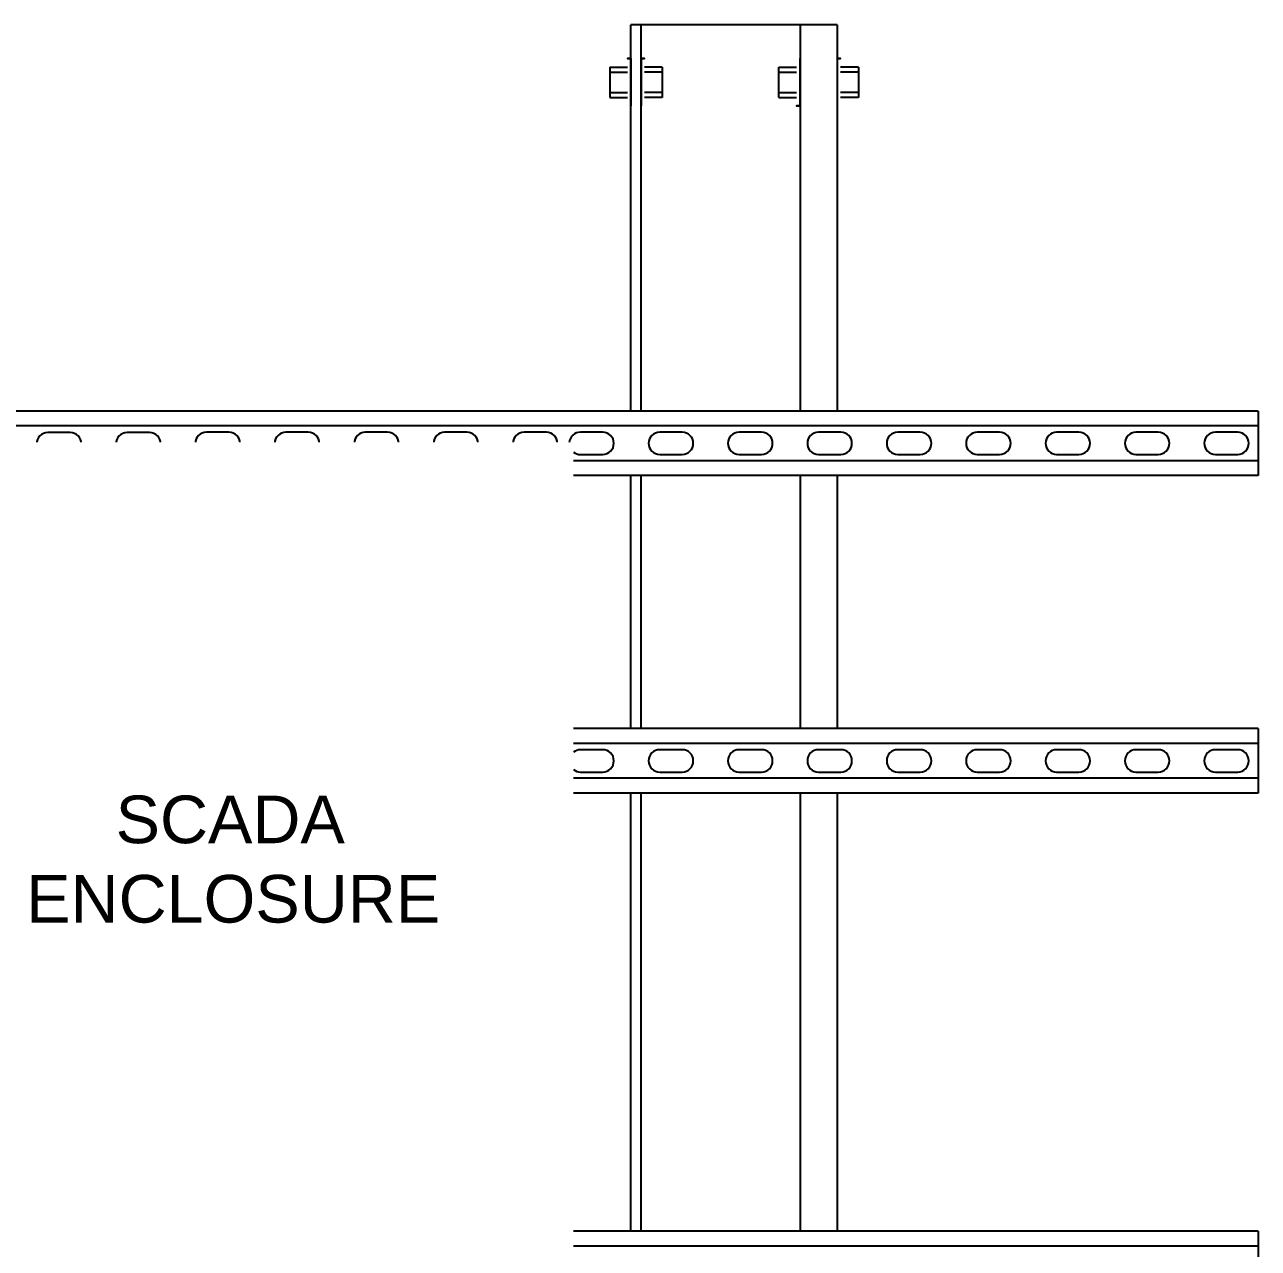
# Paper-space layout 'PV12-03 PCS AUX RACK DETAILS (2)' of a CAD drawing. Header units: feet. Extents: x 5.4 to 34.1, y 1.3 to 21.7.
# Drawn here: x 10.892 to 13.482, y 10.616 to 13.185 of the extents above; entities that cross this region are included whole.
import ezdxf

# ---------------------------------------------------------------- set-up
doc = ezdxf.new("R2010")
doc.units = ezdxf.units.FT
doc.header["$MEASUREMENT"] = 0
doc.set_wipeout_variables(frame=1)
doc.linetypes.add('HIDDEN', pattern=[0.375, 0.25, -0.125])
for name, color, linetype in [('DETL-HDLN', 9, 'HIDDEN'), ('DETL-LTLN', 5, 'Continuous'), ('E-DETL', 7, 'Continuous'), ('G-ANNO-TEXT', 1, 'Continuous'), ('I&C - EQUIPMENT', 4, 'Continuous')]:
    doc.layers.add(name, color=color, linetype=linetype)
doc.styles.add('NEI-A', font='arial.ttf')

psp = doc.layouts.new('PV12-03 PCS AUX RACK DETAILS (2)')

# ---------------------------------------------------------------- linework, layer by layer
at = {"layer": 'DETL-HDLN', "color": 8, "linetype": 'Continuous', "ltscale": 0.5}
for points in [[(10.94013026264524, 12.32884170448302, 0.9999999999999999), (10.94013026264524, 12.28196670448302)], [(10.94013026264524, 12.28196670448302), (10.98700526264524, 12.28196670448302, 0.9999999999999999), (10.98700526264524, 12.32884170448302), (10.94013026264524, 12.32884170448302, 0.9999999999999999)], [(10.94013026264524, 11.66298173284457, 0.9999999999999999), (10.94013026264524, 11.61610673284457)], [(10.94013026264524, 11.61610673284457), (10.98700526264524, 11.61610673284457, 0.9999999999999999), (10.98700526264524, 11.66298173284457), (10.94013026264524, 11.66298173284457, 0.9999999999999999)]]:
    psp.add_lwpolyline(points, format="xyb", dxfattribs=at)
for points in [[(11.15367192931193, 12.32884170448302), (11.10679692931193, 12.32884170448302, 0.9999999999999999), (11.10679692931193, 12.28196670448302), (11.15367192931193, 12.28196670448302, 0.9999999999999999)], [(11.32033859597861, 12.32960354680953), (11.27346359597861, 12.32960354680953, 0.9999999999999999), (11.27346359597861, 12.28272854680953), (11.32033859597861, 12.28272854680953, 0.9999999999999999)], [(11.48700526264524, 12.32960354680953), (11.44013026264524, 12.32960354680953, 0.9999999999999999), (11.44013026264524, 12.28272854680953), (11.48700526264524, 12.28272854680953, 0.9999999999999999)], [(11.65367192931193, 12.32960354680953), (11.60679692931193, 12.32960354680953, 0.9999999999999999), (11.60679692931193, 12.28272854680953), (11.65367192931193, 12.28272854680953, 0.9999999999999999)], [(11.82033859597861, 12.32960354680953), (11.77346359597861, 12.32960354680953, 0.9999999999999999), (11.77346359597861, 12.28272854680953), (11.82033859597861, 12.28272854680953, 0.9999999999999999)], [(11.98700526264524, 12.32960354680953), (11.94013026264524, 12.32960354680953, 0.9999999999999999), (11.94013026264524, 12.28272854680953), (11.98700526264524, 12.28272854680953, 0.9999999999999999)], [(12.27205722167069, 12.32960354680975), (12.22518222167069, 12.32960354680975, 0.9999999999999999), (12.22518222167069, 12.28272854680975), (12.27205722167069, 12.28272854680975, 0.9999999999999999)], [(12.43872388833738, 12.32960354680975), (12.39184888833738, 12.32960354680975, 0.9999999999999999), (12.39184888833738, 12.28272854680975), (12.43872388833738, 12.28272854680975, 0.9999999999999999)], [(12.60539055500406, 12.32960354680975), (12.55851555500406, 12.32960354680975, 0.9999999999999999), (12.55851555500406, 12.28272854680975), (12.60539055500406, 12.28272854680975, 0.9999999999999999)], [(12.77205722167075, 12.32960354680975), (12.72518222167075, 12.32960354680975, 0.9999999999999999), (12.72518222167075, 12.28272854680975), (12.77205722167075, 12.28272854680975, 0.9999999999999999)], [(12.93872388833744, 12.32960354680975), (12.89184888833744, 12.32960354680975, 0.9999999999999999), (12.89184888833744, 12.28272854680975), (12.93872388833744, 12.28272854680975, 0.9999999999999999)], [(13.10539055500412, 12.32960354680975), (13.05851555500412, 12.32960354680975, 0.9999999999999999), (13.05851555500412, 12.28272854680975), (13.10539055500412, 12.28272854680975, 0.9999999999999999)], [(13.27205722167081, 12.32960354680975), (13.22518222167081, 12.32960354680975, 0.9999999999999999), (13.22518222167081, 12.28272854680975), (13.27205722167081, 12.28272854680975, 0.9999999999999999)], [(13.43872388833749, 12.32960354680975), (13.39184888833749, 12.32960354680975, 0.9999999999999999), (13.39184888833749, 12.28272854680975), (13.43872388833749, 12.28272854680975, 0.9999999999999999)], [(11.15367192931193, 11.66298173284457), (11.10679692931193, 11.66298173284457, 0.9999999999999999), (11.10679692931193, 11.61610673284457), (11.15367192931193, 11.61610673284457, 0.9999999999999999)], [(11.32033859597861, 11.66293688014279), (11.27346359597861, 11.66293688014279, 0.9999999999999999), (11.27346359597861, 11.61606188014279), (11.32033859597861, 11.61606188014279, 0.9999999999999999)], [(11.48700526264524, 11.66293688014279), (11.44013026264524, 11.66293688014279, 0.9999999999999999), (11.44013026264524, 11.61606188014279), (11.48700526264524, 11.61606188014279, 0.9999999999999999)], [(11.65367192931193, 11.66293688014279), (11.60679692931193, 11.66293688014279, 0.9999999999999999), (11.60679692931193, 11.61606188014279), (11.65367192931193, 11.61606188014279, 0.9999999999999999)], [(11.82033859597861, 11.66293688014279), (11.77346359597861, 11.66293688014279, 0.9999999999999999), (11.77346359597861, 11.61606188014279), (11.82033859597861, 11.61606188014279, 0.9999999999999999)], [(11.98700526264524, 11.66293688014279), (11.94013026264524, 11.66293688014279, 0.9999999999999999), (11.94013026264524, 11.61606188014279), (11.98700526264524, 11.61606188014279, 0.9999999999999999)], [(12.27205722167069, 11.66293688014313), (12.22518222167069, 11.66293688014313, 0.9999999999999999), (12.22518222167069, 11.61606188014313), (12.27205722167069, 11.61606188014313, 0.9999999999999999)], [(12.43872388833738, 11.66293688014313), (12.39184888833738, 11.66293688014313, 0.9999999999999999), (12.39184888833738, 11.61606188014313), (12.43872388833738, 11.61606188014313, 0.9999999999999999)], [(12.60539055500406, 11.66293688014313), (12.55851555500406, 11.66293688014313, 0.9999999999999999), (12.55851555500406, 11.61606188014313), (12.60539055500406, 11.61606188014313, 0.9999999999999999)], [(12.77205722167075, 11.66293688014313), (12.72518222167075, 11.66293688014313, 0.9999999999999999), (12.72518222167075, 11.61606188014313), (12.77205722167075, 11.61606188014313, 0.9999999999999999)], [(12.93872388833744, 11.66293688014313), (12.89184888833744, 11.66293688014313, 0.9999999999999999), (12.89184888833744, 11.61606188014313), (12.93872388833744, 11.61606188014313, 0.9999999999999999)], [(13.10539055500412, 11.66293688014313), (13.05851555500412, 11.66293688014313, 0.9999999999999999), (13.05851555500412, 11.61606188014313), (13.10539055500412, 11.61606188014313, 0.9999999999999999)], [(13.27205722167081, 11.66293688014313), (13.22518222167081, 11.66293688014313, 0.9999999999999999), (13.22518222167081, 11.61606188014313), (13.27205722167081, 11.61606188014313, 0.9999999999999999)], [(13.43872388833749, 11.66293688014313), (13.39184888833749, 11.66293688014313, 0.9999999999999999), (13.39184888833749, 11.61606188014313), (13.43872388833749, 11.61606188014313, 0.9999999999999999)]]:
    psp.add_lwpolyline(points, format="xyb", close=True, dxfattribs=at)
at = {"layer": 'DETL-LTLN'}
for p, q in [((13.48207959666708, 12.37387438014301), (7.711339977640677, 12.37387438014302)), ((13.48207959666708, 12.37387438014301), (13.48207959666708, 12.23845771347627)), ((13.48207959666708, 12.34262438014302), (7.711339977640677, 12.34262438014301)), ((13.48207959666708, 12.26970771347627), (7.711339977640677, 12.26970771347627)), ((13.48207959666708, 12.23845771347627), (7.711339977640677, 12.23845771347627)), ((13.48207959666708, 11.70720771347628), (7.711339977640677, 11.70720771347627)), ((13.48207959666708, 11.70720771347628), (13.48207959666708, 11.57179104680976)), ((13.48207959666708, 11.67595771347627), (7.711339977640677, 11.67595771347627)), ((13.48207959666708, 11.60304104680976), (7.711339977640677, 11.60304104680976)), ((13.48207959666708, 11.57179104680976), (7.711339977640677, 11.57179104680976)), ((13.48207959666708, 10.65193956993619), (10.43801281718307, 10.65193956993619)), ((13.48207959666708, 10.65193956993619), (13.48207959666708, 10.51652290326945)), ((13.48207959666708, 10.62068956993619), (12.04388843662426, 10.62068956993619))]:
    psp.add_line(p, q, dxfattribs=at)
at = {"layer": 'E-DETL'}
for p, q in [((12.16453832677659, 12.37387438014301), (12.16453832677659, 13.18509845956636)), ((12.18587950722832, 12.37387438014301), (12.18587950722832, 13.18509845956636)), ((12.51965264966138, 13.18509845956636), (12.51965264966138, 12.37387438014301)), ((12.59790364465105, 13.18509845956636), (12.59790364465105, 12.37387438014301)), ((12.12007753416883, 13.0962442540038), (12.12007753416883, 13.03222071264862)), ((12.12007753416883, 13.0962442540038), (12.15742459995935, 13.0962442540038)), ((12.12007753416883, 13.08557366377794), (12.15742459995935, 13.08557366377794)), ((12.23034029983609, 13.0962442540038), (12.19299323404557, 13.0962442540038)), ((12.23034029983609, 13.08557366377794), (12.19299323404557, 13.08557366377794)), ((12.23034029983609, 13.0962442540038), (12.23034029983609, 13.03222071264862)), ((12.47519185705362, 13.09624425400359), (12.51253892284414, 13.09624425400359)), ((12.47519185705362, 13.03222071264841), (12.47519185705362, 13.09624425400359)), ((12.47519185705362, 13.08557366377773), (12.51253892284414, 13.08557366377773)), ((12.64236443725882, 13.0962442540038), (12.60501737146829, 13.0962442540038)), ((12.64236443725882, 13.08557366377794), (12.60501737146829, 13.08557366377794)), ((12.64236443725882, 13.0962442540038), (12.64236443725882, 13.03222071264862)), ((12.12007753416883, 13.04289130287448), (12.15742459995935, 13.04289130287448)), ((12.12007753416883, 13.03222071264862), (12.15742459995935, 13.03222071264862)), ((12.23034029983609, 13.04289130287448), (12.19299323404557, 13.04289130287448)), ((12.23034029983609, 13.03222071264862), (12.19299323404557, 13.03222071264862)), ((12.47519185705362, 13.04289130287427), (12.51253892284414, 13.04289130287427)), ((12.47519185705362, 13.03222071264841), (12.51253892284414, 13.03222071264841)), ((12.64236443725882, 13.04289130287448), (12.60501737146829, 13.04289130287448)), ((12.64236443725882, 13.03222071264862), (12.60501737146829, 13.03222071264862)), ((12.16453832677659, 11.70720771347628), (12.16453832677659, 12.23845771347627)), ((12.18587950722832, 11.70720771347628), (12.18587950722832, 12.23845771347627)), ((12.51965264966138, 12.23845771347627), (12.51965264966138, 11.70720771347628)), ((12.59790364465105, 12.23845771347627), (12.59790364465105, 11.70720771347628)), ((12.16453832677659, 10.65193956993619), (12.16453832677659, 11.57179104680976)), ((12.18587950722832, 10.65193956993619), (12.18587950722832, 11.57179104680976)), ((12.51965264966138, 11.57179104680976), (12.51965264966138, 10.65193956993619)), ((12.59790364465105, 11.57179104680976), (12.59790364465105, 10.65193956993619))]:
    psp.add_line(p, q, dxfattribs=at)
at = {"layer": 'E-DETL', "flags": 128}
for points in [[(12.59790364465105, 13.18509845956636), (12.16453832677659, 13.18509845956636)], [(12.16453832677659, 13.11402857104691), (12.15742459995935, 13.11402857104691), (12.16453832677659, 13.11402857104691), (12.16453832677659, 13.0144363956054)], [(12.18587950722832, 13.11402857104691), (12.19299323404557, 13.11402857104691), (12.18587950722832, 13.11402857104691), (12.18587950722832, 13.0144363956054)], [(12.51965264966138, 13.0144363956053), (12.51253892284414, 13.0144363956053), (12.51965264966138, 13.0144363956053), (12.51965264966138, 13.1140285710467)], [(12.59790364465105, 13.11402857104691), (12.60501737146829, 13.11402857104691), (12.59790364465105, 13.11402857104691), (12.59790364465105, 13.0144363956054)]]:
    psp.add_lwpolyline(points, dxfattribs=at)

# ---------------------------------------------------------------- next in the draw order: wipeouts: each hides what was drawn before it
psp.add_wipeout([(10.585433704297884, 12.307963393874275), (12.04388843662423, 12.307963393874275), (12.04388843662423, 10.584335073852287), (10.585433704297884, 10.584335073852287)]).dxf.layer = 'I&C - EQUIPMENT'

# ---------------------------------------------------------------- next in the draw order: linework, layer by layer
at = {"layer": 'DETL-HDLN', "color": 8, "linetype": 'Continuous', "ltscale": 0.5}
for points in [[(12.04388843662426, 12.28785310564361, 0.1701044882301039), (12.05851555500401, 12.28272854680975), (12.10539055500401, 12.28272854680975, 0.9999999999999999), (12.10539055500401, 12.32960354680975), (12.05851555500401, 12.32960354680975, 0.3919050342528307), (12.03514707302978, 12.30796339387429, 0.3919050342528307)], [(12.04388843662426, 11.62118643897698, 0.1701044882301039), (12.05851555500401, 11.61606188014313), (12.10539055500401, 11.61606188014313, 0.9999999999999999), (12.10539055500401, 11.66293688014313), (12.05851555500401, 11.66293688014313, 0.1701044882301039), (12.04388843662426, 11.65781232130928, 0.1701044882301039)]]:
    psp.add_lwpolyline(points, format="xyb", dxfattribs=at)

# ---------------------------------------------------------------- next in the draw order: texts
at = {"layer": 'G-ANNO-TEXT', "insert": (10.8645667657604, 11.56667919460771), "char_height": 0.1, "attachment_point": 1, "style": 'NEI-A'}
psp.add_mtext_dynamic_manual_height_columns('\\pi0.21795;SCADA\\P\\pi0.03013;ENCLOSURE', width=0.9111427875747419, gutter_width=0.0390625, heights=[0], dxfattribs=at)

doc.saveas('drawing.dxf')
